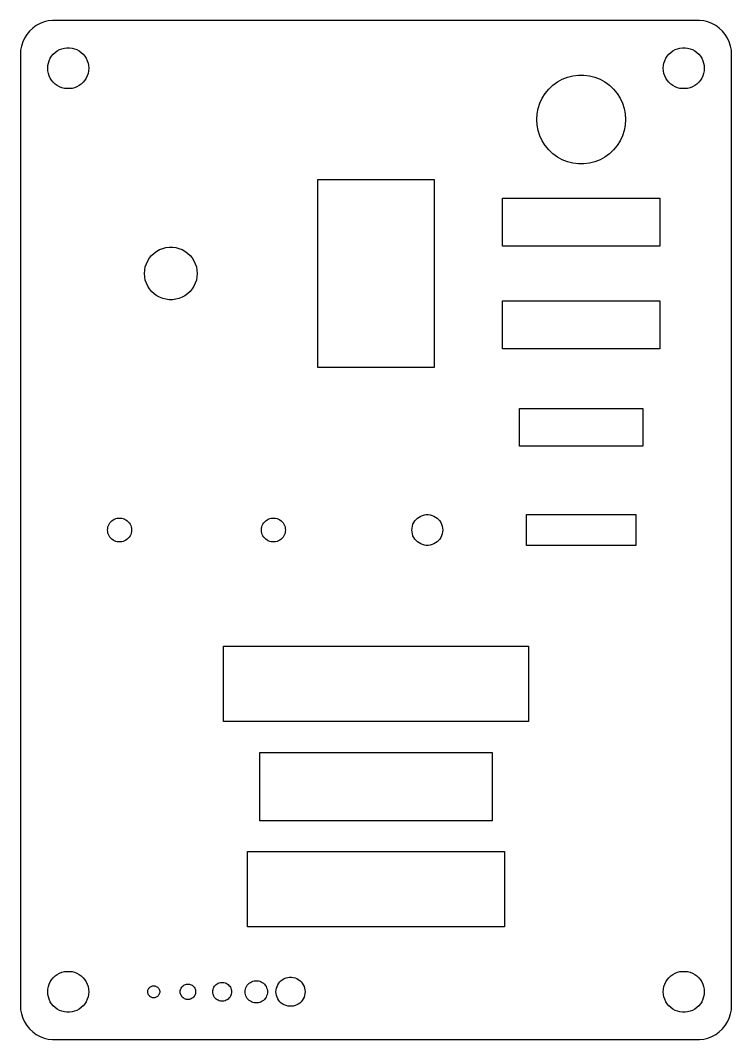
# Model space of a CAD drawing. Header units: metres. Extents: x -52 to 52, y -74 to 3413.
# Drawn here: x -52 to 52, y 2310.5 to 2459.5 of the extents above; entities that cross this region are included whole.
import ezdxf

# ---------------------------------------------------------------- set-up
doc = ezdxf.new("R2010")
doc.units = ezdxf.units.M

msp = doc.modelspace()

# ---------------------------------------------------------------- linework, layer by layer
for p, q in [((-50.1871, 2458.35), (-50.6448, 2457.92)), ((-49.6791, 2458.72), (-50.1871, 2458.35)), ((-49.1289, 2459.02), (-49.6791, 2458.72)), ((-48.5451, 2459.26), (-49.1289, 2459.02)), ((-47.9369, 2459.41), (-48.5451, 2459.26)), ((-47.3139, 2459.49), (-47.9369, 2459.41)), ((47.3139, 2459.49), (-47.3139, 2459.49)), ((47.9369, 2459.41), (47.3139, 2459.49)), ((48.5451, 2459.26), (47.9369, 2459.41)), ((49.1289, 2459.02), (48.5451, 2459.26)), ((49.6791, 2458.72), (49.1289, 2459.02)), ((50.1871, 2458.35), (49.6791, 2458.72)), ((50.6448, 2457.92), (50.1871, 2458.35)), ((-51.3815, 2456.91), (-51.6489, 2456.34)), ((-51.0451, 2457.44), (-51.3815, 2456.91)), ((-50.6448, 2457.92), (-51.0451, 2457.44)), ((51.0451, 2457.44), (50.6448, 2457.92)), ((51.3815, 2456.91), (51.0451, 2457.44)), ((51.6489, 2456.34), (51.3815, 2456.91)), ((-51.8429, 2455.74), (-51.9606, 2455.13)), ((-51.6489, 2456.34), (-51.8429, 2455.74)), ((-46.6075, 2455.03), (-46.2773, 2455.21)), ((-46.2773, 2455.21), (-45.927, 2455.35)), ((-45.927, 2455.35), (-45.5621, 2455.45)), ((-45.5621, 2455.45), (-45.1884, 2455.49)), ((-45.1884, 2455.49), (-44.8116, 2455.49)), ((-44.8116, 2455.49), (-44.4379, 2455.45)), ((-44.4379, 2455.45), (-44.0729, 2455.35)), ((-44.0729, 2455.35), (-43.7227, 2455.21)), ((-43.7227, 2455.21), (-43.3925, 2455.03)), ((43.3925, 2455.03), (43.7227, 2455.21)), ((43.7227, 2455.21), (44.0729, 2455.35)), ((44.0729, 2455.35), (44.4379, 2455.45)), ((44.4379, 2455.45), (44.8116, 2455.49)), ((44.8116, 2455.49), (45.1884, 2455.49)), ((45.1884, 2455.49), (45.5621, 2455.45)), ((45.5621, 2455.45), (45.927, 2455.35)), ((45.927, 2455.35), (46.2773, 2455.21)), ((46.2773, 2455.21), (46.6075, 2455.03)), ((51.8429, 2455.74), (51.6489, 2456.34)), ((51.9606, 2455.13), (51.8429, 2455.74)), ((-51.9606, 2455.13), (-52, 2454.5)), ((-52, 2454.5), (-52, 2315.5)), ((-47.7893, 2453.6), (-47.6289, 2453.95)), ((-47.6289, 2453.95), (-47.427, 2454.26)), ((-47.427, 2454.26), (-47.1869, 2454.55)), ((-47.1869, 2454.55), (-46.9123, 2454.81)), ((-46.9123, 2454.81), (-46.6075, 2455.03)), ((-43.3925, 2455.03), (-43.0877, 2454.81)), ((-43.0877, 2454.81), (-42.8131, 2454.55)), ((-42.8131, 2454.55), (-42.5729, 2454.26)), ((-42.5729, 2454.26), (-42.3711, 2453.95)), ((-42.3711, 2453.95), (-42.2107, 2453.6)), ((42.2107, 2453.6), (42.3711, 2453.95)), ((42.3711, 2453.95), (42.5729, 2454.26)), ((42.5729, 2454.26), (42.8131, 2454.55)), ((42.8131, 2454.55), (43.0877, 2454.81)), ((43.0877, 2454.81), (43.3925, 2455.03)), ((46.6075, 2455.03), (46.9123, 2454.81)), ((46.9123, 2454.81), (47.1869, 2454.55)), ((47.1869, 2454.55), (47.427, 2454.26)), ((47.427, 2454.26), (47.6289, 2453.95)), ((47.6289, 2453.95), (47.7893, 2453.6)), ((52, 2454.5), (51.9606, 2455.13)), ((52, 2315.5), (52, 2454.5)), ((-48, 2452.5), (-47.9763, 2452.88)), ((-47.9763, 2452.12), (-48, 2452.5)), ((-47.9763, 2452.88), (-47.9057, 2453.25)), ((-47.9057, 2453.25), (-47.7893, 2453.6)), ((-42.2107, 2453.6), (-42.0942, 2453.25)), ((-42.0942, 2453.25), (-42.0237, 2452.88)), ((-42.0237, 2452.88), (-42, 2452.5)), ((-42, 2452.5), (-42.0237, 2452.12)), ((42, 2452.5), (42.0237, 2452.88)), ((42.0237, 2452.12), (42, 2452.5)), ((42.0237, 2452.88), (42.0942, 2453.25)), ((42.0942, 2453.25), (42.2107, 2453.6)), ((47.7893, 2453.6), (47.9057, 2453.25)), ((47.9057, 2453.25), (47.9763, 2452.88)), ((47.9763, 2452.88), (48, 2452.5)), ((48, 2452.5), (47.9763, 2452.12)), ((-47.9057, 2451.75), (-47.9763, 2452.12)), ((-47.7893, 2451.4), (-47.9057, 2451.75)), ((-47.6289, 2451.05), (-47.7893, 2451.4)), ((-47.427, 2450.74), (-47.6289, 2451.05)), ((-47.1869, 2450.45), (-47.427, 2450.74)), ((-42.5729, 2450.74), (-42.8131, 2450.45)), ((-42.3711, 2451.05), (-42.5729, 2450.74)), ((-42.2107, 2451.4), (-42.3711, 2451.05)), ((-42.0942, 2451.75), (-42.2107, 2451.4)), ((-42.0237, 2452.12), (-42.0942, 2451.75)), ((26.5171, 2450.49), (27.2324, 2450.88)), ((27.2324, 2450.88), (27.9914, 2451.18)), ((27.9914, 2451.18), (28.782, 2451.38)), ((28.782, 2451.38), (29.5919, 2451.49)), ((29.5919, 2451.49), (30.4081, 2451.49)), ((30.4081, 2451.49), (31.218, 2451.38)), ((31.218, 2451.38), (32.0086, 2451.18)), ((32.0086, 2451.18), (32.7676, 2450.88)), ((32.7676, 2450.88), (33.4829, 2450.49)), ((42.0942, 2451.75), (42.0237, 2452.12)), ((42.2107, 2451.4), (42.0942, 2451.75)), ((42.3711, 2451.05), (42.2107, 2451.4)), ((42.5729, 2450.74), (42.3711, 2451.05)), ((42.8131, 2450.45), (42.5729, 2450.74)), ((47.427, 2450.74), (47.1869, 2450.45)), ((47.6289, 2451.05), (47.427, 2450.74)), ((47.7893, 2451.4), (47.6289, 2451.05)), ((47.9057, 2451.75), (47.7893, 2451.4)), ((47.9763, 2452.12), (47.9057, 2451.75)), ((-46.9123, 2450.19), (-47.1869, 2450.45)), ((-46.6075, 2449.97), (-46.9123, 2450.19)), ((-46.2773, 2449.79), (-46.6075, 2449.97)), ((-45.927, 2449.65), (-46.2773, 2449.79)), ((-45.5621, 2449.55), (-45.927, 2449.65)), ((-45.1884, 2449.51), (-45.5621, 2449.55)), ((-44.8116, 2449.51), (-45.1884, 2449.51)), ((-44.4379, 2449.55), (-44.8116, 2449.51)), ((-44.0729, 2449.65), (-44.4379, 2449.55)), ((-43.7227, 2449.79), (-44.0729, 2449.65)), ((-43.3925, 2449.97), (-43.7227, 2449.79)), ((-43.0877, 2450.19), (-43.3925, 2449.97)), ((-42.8131, 2450.45), (-43.0877, 2450.19)), ((24.7414, 2448.82), (25.2617, 2449.45)), ((25.2617, 2449.45), (25.8567, 2450.01)), ((25.8567, 2450.01), (26.5171, 2450.49)), ((33.4829, 2450.49), (34.1432, 2450.01)), ((34.1432, 2450.01), (34.7383, 2449.45)), ((34.7383, 2449.45), (35.2586, 2448.82)), ((43.0877, 2450.19), (42.8131, 2450.45)), ((43.3925, 2449.97), (43.0877, 2450.19)), ((43.7227, 2449.79), (43.3925, 2449.97)), ((44.0729, 2449.65), (43.7227, 2449.79)), ((44.4379, 2449.55), (44.0729, 2449.65)), ((44.8116, 2449.51), (44.4379, 2449.55)), ((45.1884, 2449.51), (44.8116, 2449.51)), ((45.5621, 2449.55), (45.1884, 2449.51)), ((45.927, 2449.65), (45.5621, 2449.55)), ((46.2773, 2449.79), (45.927, 2449.65)), ((46.6075, 2449.97), (46.2773, 2449.79)), ((46.9123, 2450.19), (46.6075, 2449.97)), ((47.1869, 2450.45), (46.9123, 2450.19)), ((23.9565, 2447.39), (24.304, 2448.13)), ((24.304, 2448.13), (24.7414, 2448.82)), ((35.2586, 2448.82), (35.696, 2448.13)), ((35.696, 2448.13), (36.0435, 2447.39)), ((23.5513, 2445.81), (23.7042, 2446.62)), ((23.7042, 2446.62), (23.9565, 2447.39)), ((36.0435, 2447.39), (36.2958, 2446.62)), ((36.2958, 2446.62), (36.4487, 2445.81)), ((23.5, 2445), (23.5513, 2445.81)), ((23.5513, 2444.19), (23.5, 2445)), ((36.4487, 2445.81), (36.5, 2445)), ((36.5, 2445), (36.4487, 2444.19)), ((23.7042, 2443.38), (23.5513, 2444.19)), ((23.9565, 2442.61), (23.7042, 2443.38)), ((36.2958, 2443.38), (36.0435, 2442.61)), ((36.4487, 2444.19), (36.2958, 2443.38)), ((24.304, 2441.87), (23.9565, 2442.61)), ((24.7414, 2441.18), (24.304, 2441.87)), ((35.696, 2441.87), (35.2586, 2441.18)), ((36.0435, 2442.61), (35.696, 2441.87)), ((25.2617, 2440.55), (24.7414, 2441.18)), ((25.8567, 2439.99), (25.2617, 2440.55)), ((34.7383, 2440.55), (34.1432, 2439.99)), ((35.2586, 2441.18), (34.7383, 2440.55)), ((26.5171, 2439.51), (25.8567, 2439.99)), ((27.2324, 2439.12), (26.5171, 2439.51)), ((27.9914, 2438.82), (27.2324, 2439.12)), ((28.782, 2438.62), (27.9914, 2438.82)), ((32.0086, 2438.82), (31.218, 2438.62)), ((32.7676, 2439.12), (32.0086, 2438.82)), ((33.4829, 2439.51), (32.7676, 2439.12)), ((34.1432, 2439.99), (33.4829, 2439.51)), ((29.5919, 2438.51), (28.782, 2438.62)), ((30.4081, 2438.51), (29.5919, 2438.51)), ((31.218, 2438.62), (30.4081, 2438.51)), ((-8.5, 2408.75), (-8.5, 2436.25)), ((-8.5, 2436.25), (8.5, 2436.25)), ((8.5, 2436.25), (8.5, 2408.75)), ((18.5, 2426.5), (18.5, 2433.5)), ((18.5, 2433.5), (41.5, 2433.5)), ((41.5, 2433.5), (41.5, 2426.5)), ((-32.8065, 2425.14), (-32.4541, 2425.47)), ((-32.4541, 2425.47), (-32.0629, 2425.75)), ((-32.0629, 2425.75), (-31.6392, 2425.98)), ((-31.6392, 2425.98), (-31.1897, 2426.16)), ((-31.1897, 2426.16), (-30.7214, 2426.28)), ((-30.7214, 2426.28), (-30.2417, 2426.34)), ((-30.2417, 2426.34), (-29.7583, 2426.34)), ((-29.7583, 2426.34), (-29.2786, 2426.28)), ((-29.2786, 2426.28), (-28.8103, 2426.16)), ((-28.8103, 2426.16), (-28.3607, 2425.98)), ((-28.3607, 2425.98), (-27.9371, 2425.75)), ((-27.9371, 2425.75), (-27.5459, 2425.47)), ((-27.5459, 2425.47), (-27.1935, 2425.14)), ((41.5, 2426.5), (18.5, 2426.5)), ((-33.729, 2423.46), (-33.5796, 2423.92)), ((-33.5796, 2423.92), (-33.3738, 2424.35)), ((-33.3738, 2424.35), (-33.1147, 2424.76)), ((-33.1147, 2424.76), (-32.8065, 2425.14)), ((-27.1935, 2425.14), (-26.8853, 2424.76)), ((-26.8853, 2424.76), (-26.6262, 2424.35)), ((-26.6262, 2424.35), (-26.4203, 2423.92)), ((-26.4203, 2423.92), (-26.271, 2423.46)), ((-33.85, 2422.5), (-33.8196, 2422.98)), ((-33.8196, 2422.02), (-33.85, 2422.5)), ((-33.8196, 2422.98), (-33.729, 2423.46)), ((-26.271, 2423.46), (-26.1804, 2422.98)), ((-26.1804, 2422.98), (-26.15, 2422.5)), ((-26.15, 2422.5), (-26.1804, 2422.02)), ((-33.729, 2421.54), (-33.8196, 2422.02)), ((-33.5796, 2421.08), (-33.729, 2421.54)), ((-33.3738, 2420.65), (-33.5796, 2421.08)), ((-26.4203, 2421.08), (-26.6262, 2420.65)), ((-26.271, 2421.54), (-26.4203, 2421.08)), ((-26.1804, 2422.02), (-26.271, 2421.54)), ((-33.1147, 2420.24), (-33.3738, 2420.65)), ((-32.8065, 2419.86), (-33.1147, 2420.24)), ((-32.4541, 2419.53), (-32.8065, 2419.86)), ((-32.0629, 2419.25), (-32.4541, 2419.53)), ((-27.5459, 2419.53), (-27.9371, 2419.25)), ((-27.1935, 2419.86), (-27.5459, 2419.53)), ((-26.8853, 2420.24), (-27.1935, 2419.86)), ((-26.6262, 2420.65), (-26.8853, 2420.24)), ((-31.6392, 2419.02), (-32.0629, 2419.25)), ((-31.1897, 2418.84), (-31.6392, 2419.02)), ((-30.7214, 2418.72), (-31.1897, 2418.84)), ((-30.2417, 2418.66), (-30.7214, 2418.72)), ((-29.7583, 2418.66), (-30.2417, 2418.66)), ((-29.2786, 2418.72), (-29.7583, 2418.66)), ((-28.8103, 2418.84), (-29.2786, 2418.72)), ((-28.3607, 2419.02), (-28.8103, 2418.84)), ((-27.9371, 2419.25), (-28.3607, 2419.02)), ((18.5, 2411.5), (18.5, 2418.5)), ((18.5, 2418.5), (41.5, 2418.5)), ((41.5, 2418.5), (41.5, 2411.5)), ((41.5, 2411.5), (18.5, 2411.5)), ((8.5, 2408.75), (-8.5, 2408.75)), ((21, 2397.25), (21, 2402.75)), ((21, 2402.75), (39, 2402.75)), ((39, 2402.75), (39, 2397.25)), ((39, 2397.25), (21, 2397.25)), ((-38.2451, 2386.58), (-38.0408, 2386.66)), ((-38.0408, 2386.66), (-37.8279, 2386.72)), ((-37.8279, 2386.72), (-37.6099, 2386.75)), ((-37.6099, 2386.75), (-37.3901, 2386.75)), ((-37.3901, 2386.75), (-37.1721, 2386.72)), ((-37.1721, 2386.72), (-36.9592, 2386.66)), ((-36.9592, 2386.66), (-36.7549, 2386.58)), ((-15.7451, 2386.58), (-15.5408, 2386.66)), ((-15.5408, 2386.66), (-15.3279, 2386.72)), ((-15.3279, 2386.72), (-15.1099, 2386.75)), ((-15.1099, 2386.75), (-14.8901, 2386.75)), ((-14.8901, 2386.75), (-14.6721, 2386.72)), ((-14.6721, 2386.72), (-14.4592, 2386.66)), ((-14.4592, 2386.66), (-14.2549, 2386.58)), ((5.85982, 2386.54), (6.0658, 2386.73)), ((6.0658, 2386.73), (6.29439, 2386.9)), ((6.29439, 2386.9), (6.54199, 2387.04)), ((6.54199, 2387.04), (6.8047, 2387.14)), ((6.8047, 2387.14), (7.07838, 2387.21)), ((7.07838, 2387.21), (7.35872, 2387.25)), ((7.35872, 2387.25), (7.64127, 2387.25)), ((7.64127, 2387.25), (7.9216, 2387.21)), ((7.9216, 2387.21), (8.19528, 2387.14)), ((8.19528, 2387.14), (8.45799, 2387.04)), ((8.45799, 2387.04), (8.7056, 2386.9)), ((8.7056, 2386.9), (8.93419, 2386.73)), ((8.93419, 2386.73), (9.14017, 2386.54)), ((22, 2382.75), (22, 2387.25)), ((22, 2387.25), (38, 2387.25)), ((38, 2387.25), (38, 2382.75)), ((-39.25, 2385), (-39.2362, 2385.22)), ((-39.2362, 2385.22), (-39.195, 2385.44)), ((-39.195, 2385.44), (-39.1271, 2385.64)), ((-39.1271, 2385.64), (-39.0335, 2385.84)), ((-39.0335, 2385.84), (-38.9158, 2386.03)), ((-38.9158, 2386.03), (-38.7757, 2386.2)), ((-38.7757, 2386.2), (-38.6155, 2386.35)), ((-38.6155, 2386.35), (-38.4377, 2386.48)), ((-38.4377, 2386.48), (-38.2451, 2386.58)), ((-36.7549, 2386.58), (-36.5623, 2386.48)), ((-36.5623, 2386.48), (-36.3845, 2386.35)), ((-36.3845, 2386.35), (-36.2243, 2386.2)), ((-36.2243, 2386.2), (-36.0842, 2386.03)), ((-36.0842, 2386.03), (-35.9665, 2385.84)), ((-35.9665, 2385.84), (-35.8729, 2385.64)), ((-35.8729, 2385.64), (-35.805, 2385.44)), ((-35.805, 2385.44), (-35.7638, 2385.22)), ((-35.7638, 2385.22), (-35.75, 2385)), ((-16.75, 2385), (-16.7362, 2385.22)), ((-16.7362, 2385.22), (-16.695, 2385.44)), ((-16.695, 2385.44), (-16.6271, 2385.64)), ((-16.6271, 2385.64), (-16.5335, 2385.84)), ((-16.5335, 2385.84), (-16.4158, 2386.03)), ((-16.4158, 2386.03), (-16.2757, 2386.2)), ((-16.2757, 2386.2), (-16.1155, 2386.35)), ((-16.1155, 2386.35), (-15.9377, 2386.48)), ((-15.9377, 2386.48), (-15.7451, 2386.58)), ((-14.2549, 2386.58), (-14.0623, 2386.48)), ((-14.0623, 2386.48), (-13.8845, 2386.35)), ((-13.8845, 2386.35), (-13.7243, 2386.2)), ((-13.7243, 2386.2), (-13.5842, 2386.03)), ((-13.5842, 2386.03), (-13.4665, 2385.84)), ((-13.4665, 2385.84), (-13.3729, 2385.64)), ((-13.3729, 2385.64), (-13.305, 2385.44)), ((-13.305, 2385.44), (-13.2638, 2385.22)), ((-13.2638, 2385.22), (-13.25, 2385)), ((5.25, 2385), (5.26773, 2385.28)), ((5.26773, 2385.28), (5.32068, 2385.56)), ((5.32068, 2385.56), (5.40799, 2385.83)), ((5.40799, 2385.83), (5.52831, 2386.08)), ((5.52831, 2386.08), (5.6797, 2386.32)), ((5.6797, 2386.32), (5.85982, 2386.54)), ((9.14017, 2386.54), (9.32028, 2386.32)), ((9.32028, 2386.32), (9.47168, 2386.08)), ((9.47168, 2386.08), (9.592, 2385.83)), ((9.592, 2385.83), (9.67931, 2385.56)), ((9.67931, 2385.56), (9.73225, 2385.28)), ((9.73225, 2385.28), (9.75, 2385)), ((-39.2362, 2384.78), (-39.25, 2385)), ((-39.195, 2384.56), (-39.2362, 2384.78)), ((-39.1271, 2384.36), (-39.195, 2384.56)), ((-39.0335, 2384.16), (-39.1271, 2384.36)), ((-38.9158, 2383.97), (-39.0335, 2384.16)), ((-38.7757, 2383.8), (-38.9158, 2383.97)), ((-38.6155, 2383.65), (-38.7757, 2383.8)), ((-36.2243, 2383.8), (-36.3845, 2383.65)), ((-36.0842, 2383.97), (-36.2243, 2383.8)), ((-35.9665, 2384.16), (-36.0842, 2383.97)), ((-35.8729, 2384.36), (-35.9665, 2384.16)), ((-35.805, 2384.56), (-35.8729, 2384.36)), ((-35.7638, 2384.78), (-35.805, 2384.56)), ((-35.75, 2385), (-35.7638, 2384.78)), ((-16.7362, 2384.78), (-16.75, 2385)), ((-16.695, 2384.56), (-16.7362, 2384.78)), ((-16.6271, 2384.36), (-16.695, 2384.56)), ((-16.5335, 2384.16), (-16.6271, 2384.36)), ((-16.4158, 2383.97), (-16.5335, 2384.16)), ((-16.2757, 2383.8), (-16.4158, 2383.97)), ((-16.1155, 2383.65), (-16.2757, 2383.8)), ((-13.7243, 2383.8), (-13.8845, 2383.65)), ((-13.5842, 2383.97), (-13.7243, 2383.8)), ((-13.4665, 2384.16), (-13.5842, 2383.97)), ((-13.3729, 2384.36), (-13.4665, 2384.16)), ((-13.305, 2384.56), (-13.3729, 2384.36)), ((-13.2638, 2384.78), (-13.305, 2384.56)), ((-13.25, 2385), (-13.2638, 2384.78)), ((5.26773, 2384.72), (5.25, 2385)), ((5.32068, 2384.44), (5.26773, 2384.72)), ((5.40799, 2384.17), (5.32068, 2384.44)), ((5.52831, 2383.92), (5.40799, 2384.17)), ((5.6797, 2383.68), (5.52831, 2383.92)), ((5.85982, 2383.46), (5.6797, 2383.68)), ((9.32028, 2383.68), (9.14017, 2383.46)), ((9.47168, 2383.92), (9.32028, 2383.68)), ((9.592, 2384.17), (9.47168, 2383.92)), ((9.67931, 2384.44), (9.592, 2384.17)), ((9.73225, 2384.72), (9.67931, 2384.44)), ((9.75, 2385), (9.73225, 2384.72)), ((-38.4377, 2383.52), (-38.6155, 2383.65)), ((-38.2451, 2383.42), (-38.4377, 2383.52)), ((-38.0408, 2383.34), (-38.2451, 2383.42)), ((-37.8279, 2383.28), (-38.0408, 2383.34)), ((-37.6099, 2383.25), (-37.8279, 2383.28)), ((-37.3901, 2383.25), (-37.6099, 2383.25)), ((-37.1721, 2383.28), (-37.3901, 2383.25)), ((-36.9592, 2383.34), (-37.1721, 2383.28)), ((-36.7549, 2383.42), (-36.9592, 2383.34)), ((-36.5623, 2383.52), (-36.7549, 2383.42)), ((-36.3845, 2383.65), (-36.5623, 2383.52)), ((-15.9377, 2383.52), (-16.1155, 2383.65)), ((-15.7451, 2383.42), (-15.9377, 2383.52)), ((-15.5408, 2383.34), (-15.7451, 2383.42)), ((-15.3279, 2383.28), (-15.5408, 2383.34)), ((-15.1099, 2383.25), (-15.3279, 2383.28)), ((-14.8901, 2383.25), (-15.1099, 2383.25)), ((-14.6721, 2383.28), (-14.8901, 2383.25)), ((-14.4592, 2383.34), (-14.6721, 2383.28)), ((-14.2549, 2383.42), (-14.4592, 2383.34)), ((-14.0623, 2383.52), (-14.2549, 2383.42)), ((-13.8845, 2383.65), (-14.0623, 2383.52)), ((6.0658, 2383.27), (5.85982, 2383.46)), ((6.29439, 2383.1), (6.0658, 2383.27)), ((6.54199, 2382.96), (6.29439, 2383.1)), ((6.8047, 2382.86), (6.54199, 2382.96)), ((7.07838, 2382.79), (6.8047, 2382.86)), ((7.35872, 2382.75), (7.07838, 2382.79)), ((7.64127, 2382.75), (7.35872, 2382.75)), ((7.9216, 2382.79), (7.64127, 2382.75)), ((8.19528, 2382.86), (7.9216, 2382.79)), ((8.45799, 2382.96), (8.19528, 2382.86)), ((8.7056, 2383.1), (8.45799, 2382.96)), ((8.93419, 2383.27), (8.7056, 2383.1)), ((9.14017, 2383.46), (8.93419, 2383.27)), ((38, 2382.75), (22, 2382.75)), ((-22.2889, 2357), (-22.2889, 2368)), ((-22.2889, 2368), (22.2889, 2368)), ((22.2889, 2368), (22.2889, 2357)), ((22.2889, 2357), (-22.2889, 2357)), ((-17, 2342.5), (-17, 2352.5)), ((-17, 2352.5), (17, 2352.5)), ((17, 2352.5), (17, 2342.5)), ((17, 2342.5), (-17, 2342.5)), ((-18.81, 2327), (-18.81, 2338)), ((-18.81, 2338), (18.81, 2338)), ((18.81, 2338), (18.81, 2327)), ((18.81, 2327), (-18.81, 2327)), ((-47.1869, 2319.55), (-46.9123, 2319.81)), ((-46.9123, 2319.81), (-46.6075, 2320.03)), ((-46.6075, 2320.03), (-46.2773, 2320.21)), ((-46.2773, 2320.21), (-45.927, 2320.35)), ((-45.927, 2320.35), (-45.5621, 2320.45)), ((-45.5621, 2320.45), (-45.1884, 2320.49)), ((-45.1884, 2320.49), (-44.8116, 2320.49)), ((-44.8116, 2320.49), (-44.4379, 2320.45)), ((-44.4379, 2320.45), (-44.0729, 2320.35)), ((-44.0729, 2320.35), (-43.7227, 2320.21)), ((-43.7227, 2320.21), (-43.3925, 2320.03)), ((-43.3925, 2320.03), (-43.0877, 2319.81)), ((-43.0877, 2319.81), (-42.8131, 2319.55)), ((-12.8982, 2319.59), (-12.6334, 2319.62)), ((-12.6334, 2319.62), (-12.3666, 2319.62)), ((-12.3666, 2319.62), (-12.1018, 2319.59)), ((42.8131, 2319.55), (43.0877, 2319.81)), ((43.0877, 2319.81), (43.3925, 2320.03)), ((43.3925, 2320.03), (43.7227, 2320.21)), ((43.7227, 2320.21), (44.0729, 2320.35)), ((44.0729, 2320.35), (44.4379, 2320.45)), ((44.4379, 2320.45), (44.8116, 2320.49)), ((44.8116, 2320.49), (45.1884, 2320.49)), ((45.1884, 2320.49), (45.5621, 2320.45)), ((45.5621, 2320.45), (45.927, 2320.35)), ((45.927, 2320.35), (46.2773, 2320.21)), ((46.2773, 2320.21), (46.6075, 2320.03)), ((46.6075, 2320.03), (46.9123, 2319.81)), ((46.9123, 2319.81), (47.1869, 2319.55)), ((-47.9763, 2317.88), (-47.9057, 2318.25)), ((-47.9057, 2318.25), (-47.7893, 2318.6)), ((-47.7893, 2318.6), (-47.6289, 2318.95)), ((-47.6289, 2318.95), (-47.427, 2319.26)), ((-47.427, 2319.26), (-47.1869, 2319.55)), ((-42.8131, 2319.55), (-42.5729, 2319.26)), ((-42.5729, 2319.26), (-42.3711, 2318.95)), ((-42.3711, 2318.95), (-42.2107, 2318.6)), ((-42.2107, 2318.6), (-42.0942, 2318.25)), ((-42.0942, 2318.25), (-42.0237, 2317.88)), ((-33.1378, 2318.1), (-33.0577, 2318.17)), ((-33.0577, 2318.17), (-32.9688, 2318.24)), ((-32.9688, 2318.24), (-32.8726, 2318.29)), ((-32.8726, 2318.29), (-32.7704, 2318.33)), ((-32.7704, 2318.33), (-32.664, 2318.36)), ((-32.664, 2318.36), (-32.5549, 2318.37)), ((-32.5549, 2318.37), (-32.4451, 2318.37)), ((-32.4451, 2318.37), (-32.336, 2318.36)), ((-32.336, 2318.36), (-32.2296, 2318.33)), ((-32.2296, 2318.33), (-32.1274, 2318.29)), ((-32.1274, 2318.29), (-32.0311, 2318.24)), ((-32.0311, 2318.24), (-31.9422, 2318.17)), ((-31.9422, 2318.17), (-31.8622, 2318.1)), ((-28.4858, 2318.04), (-28.4101, 2318.16)), ((-28.4101, 2318.16), (-28.3201, 2318.27)), ((-28.3201, 2318.27), (-28.2171, 2318.37)), ((-28.2171, 2318.37), (-28.1028, 2318.45)), ((-28.1028, 2318.45), (-27.979, 2318.52)), ((-27.979, 2318.52), (-27.8476, 2318.57)), ((-27.8476, 2318.57), (-27.7108, 2318.61)), ((-27.7108, 2318.61), (-27.5706, 2318.62)), ((-27.5706, 2318.62), (-27.4294, 2318.62)), ((-27.4294, 2318.62), (-27.2892, 2318.61)), ((-27.2892, 2318.61), (-27.1523, 2318.57)), ((-27.1523, 2318.57), (-27.021, 2318.52)), ((-27.021, 2318.52), (-26.8972, 2318.45)), ((-26.8972, 2318.45), (-26.7829, 2318.37)), ((-26.7829, 2318.37), (-26.6799, 2318.27)), ((-26.6799, 2318.27), (-26.5898, 2318.16)), ((-26.5898, 2318.16), (-26.5141, 2318.04)), ((-23.7784, 2318.01), (-23.7049, 2318.16)), ((-23.7049, 2318.16), (-23.6124, 2318.31)), ((-23.6124, 2318.31), (-23.5023, 2318.44)), ((-23.5023, 2318.44), (-23.3764, 2318.56)), ((-23.3764, 2318.56), (-23.2368, 2318.66)), ((-23.2368, 2318.66), (-23.0854, 2318.74)), ((-23.0854, 2318.74), (-22.9249, 2318.81)), ((-22.9249, 2318.81), (-22.7576, 2318.85)), ((-22.7576, 2318.85), (-22.5863, 2318.87)), ((-22.5863, 2318.87), (-22.4137, 2318.87)), ((-22.4137, 2318.87), (-22.2423, 2318.85)), ((-22.2423, 2318.85), (-22.0751, 2318.81)), ((-22.0751, 2318.81), (-21.9146, 2318.74)), ((-21.9146, 2318.74), (-21.7632, 2318.66)), ((-21.7632, 2318.66), (-21.6235, 2318.56)), ((-21.6235, 2318.56), (-21.4977, 2318.44)), ((-21.4977, 2318.44), (-21.3876, 2318.31)), ((-21.3876, 2318.31), (-21.2951, 2318.16)), ((-21.2951, 2318.16), (-21.2216, 2318.01)), ((-19.0109, 2318.1), (-18.924, 2318.28)), ((-18.924, 2318.28), (-18.8147, 2318.46)), ((-18.8147, 2318.46), (-18.6846, 2318.61)), ((-18.6846, 2318.61), (-18.5358, 2318.75)), ((-18.5358, 2318.75), (-18.3707, 2318.87)), ((-18.3707, 2318.87), (-18.1919, 2318.97)), ((-18.1919, 2318.97), (-18.0022, 2319.05)), ((-18.0022, 2319.05), (-17.8045, 2319.1)), ((-17.8045, 2319.1), (-17.602, 2319.12)), ((-17.602, 2319.12), (-17.398, 2319.12)), ((-17.398, 2319.12), (-17.1955, 2319.1)), ((-17.1955, 2319.1), (-16.9978, 2319.05)), ((-16.9978, 2319.05), (-16.8081, 2318.97)), ((-16.8081, 2318.97), (-16.6293, 2318.87)), ((-16.6293, 2318.87), (-16.4642, 2318.75)), ((-16.4642, 2318.75), (-16.3154, 2318.61)), ((-16.3154, 2318.61), (-16.1853, 2318.46)), ((-16.1853, 2318.46), (-16.076, 2318.28)), ((-16.076, 2318.28), (-15.9891, 2318.1)), ((-14.5582, 2318.03), (-14.4758, 2318.28)), ((-14.4758, 2318.28), (-14.3621, 2318.52)), ((-14.3621, 2318.52), (-14.2191, 2318.75)), ((-14.2191, 2318.75), (-14.0491, 2318.95)), ((-14.0491, 2318.95), (-13.8545, 2319.14)), ((-13.8545, 2319.14), (-13.6386, 2319.29)), ((-13.6386, 2319.29), (-13.4048, 2319.42)), ((-13.4048, 2319.42), (-13.1566, 2319.52)), ((-13.1566, 2319.52), (-12.8982, 2319.59)), ((-12.1018, 2319.59), (-11.8433, 2319.52)), ((-11.8433, 2319.52), (-11.5952, 2319.42)), ((-11.5952, 2319.42), (-11.3614, 2319.29)), ((-11.3614, 2319.29), (-11.1455, 2319.14)), ((-11.1455, 2319.14), (-10.9509, 2318.95)), ((-10.9509, 2318.95), (-10.7808, 2318.75)), ((-10.7808, 2318.75), (-10.6378, 2318.52)), ((-10.6378, 2318.52), (-10.5242, 2318.28)), ((-10.5242, 2318.28), (-10.4418, 2318.03)), ((42.0237, 2317.88), (42.0942, 2318.25)), ((42.0942, 2318.25), (42.2107, 2318.6)), ((42.2107, 2318.6), (42.3711, 2318.95)), ((42.3711, 2318.95), (42.5729, 2319.26)), ((42.5729, 2319.26), (42.8131, 2319.55)), ((47.1869, 2319.55), (47.427, 2319.26)), ((47.427, 2319.26), (47.6289, 2318.95)), ((47.6289, 2318.95), (47.7893, 2318.6)), ((47.7893, 2318.6), (47.9057, 2318.25)), ((47.9057, 2318.25), (47.9763, 2317.88)), ((-48, 2317.5), (-47.9763, 2317.88)), ((-47.9763, 2317.12), (-48, 2317.5)), ((-47.9057, 2316.75), (-47.9763, 2317.12)), ((-47.7893, 2316.4), (-47.9057, 2316.75)), ((-42.0942, 2316.75), (-42.2107, 2316.4)), ((-42.0237, 2317.12), (-42.0942, 2316.75)), ((-42.0237, 2317.88), (-42, 2317.5)), ((-42, 2317.5), (-42.0237, 2317.12)), ((-33.375, 2317.5), (-33.3681, 2317.61)), ((-33.3681, 2317.39), (-33.375, 2317.5)), ((-33.3681, 2317.61), (-33.3475, 2317.72)), ((-33.3475, 2317.28), (-33.3681, 2317.39)), ((-33.3475, 2317.72), (-33.3136, 2317.82)), ((-33.3136, 2317.18), (-33.3475, 2317.28)), ((-33.3136, 2317.82), (-33.2668, 2317.92)), ((-33.2668, 2317.08), (-33.3136, 2317.18)), ((-33.2668, 2317.92), (-33.2079, 2318.01)), ((-33.2079, 2316.99), (-33.2668, 2317.08)), ((-33.2079, 2318.01), (-33.1378, 2318.1)), ((-33.1378, 2316.9), (-33.2079, 2316.99)), ((-33.0577, 2316.83), (-33.1378, 2316.9)), ((-32.9688, 2316.76), (-33.0577, 2316.83)), ((-32.8726, 2316.71), (-32.9688, 2316.76)), ((-32.7704, 2316.67), (-32.8726, 2316.71)), ((-32.664, 2316.64), (-32.7704, 2316.67)), ((-32.5549, 2316.63), (-32.664, 2316.64)), ((-32.336, 2316.64), (-32.4451, 2316.63)), ((-32.2296, 2316.67), (-32.336, 2316.64)), ((-32.1274, 2316.71), (-32.2296, 2316.67)), ((-32.0311, 2316.76), (-32.1274, 2316.71)), ((-31.9422, 2316.83), (-32.0311, 2316.76)), ((-31.8622, 2316.9), (-31.9422, 2316.83)), ((-31.8622, 2318.1), (-31.7921, 2318.01)), ((-31.7921, 2316.99), (-31.8622, 2316.9)), ((-31.7921, 2318.01), (-31.7332, 2317.92)), ((-31.7332, 2317.08), (-31.7921, 2316.99)), ((-31.7332, 2317.92), (-31.6864, 2317.82)), ((-31.6864, 2317.18), (-31.7332, 2317.08)), ((-31.6864, 2317.82), (-31.6525, 2317.72)), ((-31.6525, 2317.28), (-31.6864, 2317.18)), ((-31.6525, 2317.72), (-31.6319, 2317.61)), ((-31.6319, 2317.39), (-31.6525, 2317.28)), ((-31.6319, 2317.61), (-31.625, 2317.5)), ((-31.625, 2317.5), (-31.6319, 2317.39)), ((-28.625, 2317.5), (-28.6161, 2317.64)), ((-28.6161, 2317.36), (-28.625, 2317.5)), ((-28.6161, 2317.64), (-28.5896, 2317.78)), ((-28.5896, 2317.22), (-28.6161, 2317.36)), ((-28.5896, 2317.78), (-28.546, 2317.91)), ((-28.546, 2317.09), (-28.5896, 2317.22)), ((-28.546, 2317.91), (-28.4858, 2318.04)), ((-28.4858, 2316.96), (-28.546, 2317.09)), ((-28.4101, 2316.84), (-28.4858, 2316.96)), ((-28.3201, 2316.73), (-28.4101, 2316.84)), ((-28.2171, 2316.63), (-28.3201, 2316.73)), ((-26.6799, 2316.73), (-26.7829, 2316.63)), ((-26.5898, 2316.84), (-26.6799, 2316.73)), ((-26.5141, 2316.96), (-26.5898, 2316.84)), ((-26.5141, 2318.04), (-26.454, 2317.91)), ((-26.454, 2317.09), (-26.5141, 2316.96)), ((-26.454, 2317.91), (-26.4103, 2317.78)), ((-26.4103, 2317.22), (-26.454, 2317.09)), ((-26.4103, 2317.78), (-26.3839, 2317.64)), ((-26.3839, 2317.36), (-26.4103, 2317.22)), ((-26.3839, 2317.64), (-26.375, 2317.5)), ((-26.375, 2317.5), (-26.3839, 2317.36)), ((-23.875, 2317.5), (-23.8642, 2317.67)), ((-23.8642, 2317.33), (-23.875, 2317.5)), ((-23.8642, 2317.67), (-23.8318, 2317.84)), ((-23.8318, 2317.16), (-23.8642, 2317.33)), ((-23.8318, 2317.84), (-23.7784, 2318.01)), ((-23.7784, 2316.99), (-23.8318, 2317.16)), ((-23.7049, 2316.84), (-23.7784, 2316.99)), ((-23.6124, 2316.69), (-23.7049, 2316.84)), ((-23.5023, 2316.56), (-23.6124, 2316.69)), ((-21.3876, 2316.69), (-21.4977, 2316.56)), ((-21.2951, 2316.84), (-21.3876, 2316.69)), ((-21.2216, 2316.99), (-21.2951, 2316.84)), ((-21.2216, 2318.01), (-21.1682, 2317.84)), ((-21.1682, 2317.16), (-21.2216, 2316.99)), ((-21.1682, 2317.84), (-21.1358, 2317.67)), ((-21.1358, 2317.33), (-21.1682, 2317.16)), ((-21.1358, 2317.67), (-21.125, 2317.5)), ((-21.125, 2317.5), (-21.1358, 2317.33)), ((-19.125, 2317.5), (-19.1122, 2317.7)), ((-19.1122, 2317.3), (-19.125, 2317.5)), ((-19.1122, 2317.7), (-19.0739, 2317.9)), ((-19.0739, 2317.1), (-19.1122, 2317.3)), ((-19.0739, 2317.9), (-19.0109, 2318.1)), ((-19.0109, 2316.9), (-19.0739, 2317.1)), ((-18.924, 2316.72), (-19.0109, 2316.9)), ((-18.8147, 2316.54), (-18.924, 2316.72)), ((-16.076, 2316.72), (-16.1853, 2316.54)), ((-15.9891, 2316.9), (-16.076, 2316.72)), ((-15.9891, 2318.1), (-15.926, 2317.9)), ((-15.926, 2317.1), (-15.9891, 2316.9)), ((-15.926, 2317.9), (-15.8878, 2317.7)), ((-15.8878, 2317.3), (-15.926, 2317.1)), ((-15.8878, 2317.7), (-15.875, 2317.5)), ((-15.875, 2317.5), (-15.8878, 2317.3)), ((-14.625, 2317.5), (-14.6082, 2317.77)), ((-14.6082, 2317.23), (-14.625, 2317.5)), ((-14.6082, 2317.77), (-14.5582, 2318.03)), ((-14.5582, 2316.97), (-14.6082, 2317.23)), ((-14.4758, 2316.72), (-14.5582, 2316.97)), ((-14.3621, 2316.48), (-14.4758, 2316.72)), ((-10.5242, 2316.72), (-10.6378, 2316.48)), ((-10.4418, 2316.97), (-10.5242, 2316.72)), ((-10.4418, 2318.03), (-10.3918, 2317.77)), ((-10.3918, 2317.23), (-10.4418, 2316.97)), ((-10.3918, 2317.77), (-10.375, 2317.5)), ((-10.375, 2317.5), (-10.3918, 2317.23)), ((42, 2317.5), (42.0237, 2317.88)), ((42.0237, 2317.12), (42, 2317.5)), ((42.0942, 2316.75), (42.0237, 2317.12)), ((42.2107, 2316.4), (42.0942, 2316.75)), ((47.9057, 2316.75), (47.7893, 2316.4)), ((47.9763, 2317.12), (47.9057, 2316.75)), ((47.9763, 2317.88), (48, 2317.5)), ((48, 2317.5), (47.9763, 2317.12)), ((-52, 2315.5), (-51.9606, 2314.87)), ((-47.6289, 2316.05), (-47.7893, 2316.4)), ((-47.427, 2315.74), (-47.6289, 2316.05)), ((-47.1869, 2315.45), (-47.427, 2315.74)), ((-46.9123, 2315.19), (-47.1869, 2315.45)), ((-46.6075, 2314.97), (-46.9123, 2315.19)), ((-43.0877, 2315.19), (-43.3925, 2314.97)), ((-42.8131, 2315.45), (-43.0877, 2315.19)), ((-42.5729, 2315.74), (-42.8131, 2315.45)), ((-42.3711, 2316.05), (-42.5729, 2315.74)), ((-42.2107, 2316.4), (-42.3711, 2316.05)), ((-32.4451, 2316.63), (-32.5549, 2316.63)), ((-28.1028, 2316.55), (-28.2171, 2316.63)), ((-27.979, 2316.48), (-28.1028, 2316.55)), ((-27.8476, 2316.43), (-27.979, 2316.48)), ((-27.7108, 2316.39), (-27.8476, 2316.43)), ((-27.5706, 2316.38), (-27.7108, 2316.39)), ((-27.4294, 2316.38), (-27.5706, 2316.38)), ((-27.2892, 2316.39), (-27.4294, 2316.38)), ((-27.1523, 2316.43), (-27.2892, 2316.39)), ((-27.021, 2316.48), (-27.1523, 2316.43)), ((-26.8972, 2316.55), (-27.021, 2316.48)), ((-26.7829, 2316.63), (-26.8972, 2316.55)), ((-23.3764, 2316.44), (-23.5023, 2316.56)), ((-23.2368, 2316.34), (-23.3764, 2316.44)), ((-23.0854, 2316.26), (-23.2368, 2316.34)), ((-22.9249, 2316.19), (-23.0854, 2316.26)), ((-22.7576, 2316.15), (-22.9249, 2316.19)), ((-22.5863, 2316.13), (-22.7576, 2316.15)), ((-22.4137, 2316.13), (-22.5863, 2316.13)), ((-22.2423, 2316.15), (-22.4137, 2316.13)), ((-22.0751, 2316.19), (-22.2423, 2316.15)), ((-21.9146, 2316.26), (-22.0751, 2316.19)), ((-21.7632, 2316.34), (-21.9146, 2316.26)), ((-21.6235, 2316.44), (-21.7632, 2316.34)), ((-21.4977, 2316.56), (-21.6235, 2316.44)), ((-18.6846, 2316.39), (-18.8147, 2316.54)), ((-18.5358, 2316.25), (-18.6846, 2316.39)), ((-18.3707, 2316.13), (-18.5358, 2316.25)), ((-18.1919, 2316.03), (-18.3707, 2316.13)), ((-18.0022, 2315.95), (-18.1919, 2316.03)), ((-17.8045, 2315.9), (-18.0022, 2315.95)), ((-17.602, 2315.88), (-17.8045, 2315.9)), ((-17.398, 2315.88), (-17.602, 2315.88)), ((-17.1955, 2315.9), (-17.398, 2315.88)), ((-16.9978, 2315.95), (-17.1955, 2315.9)), ((-16.8081, 2316.03), (-16.9978, 2315.95)), ((-16.6293, 2316.13), (-16.8081, 2316.03)), ((-16.4642, 2316.25), (-16.6293, 2316.13)), ((-16.3154, 2316.39), (-16.4642, 2316.25)), ((-16.1853, 2316.54), (-16.3154, 2316.39)), ((-14.2191, 2316.25), (-14.3621, 2316.48)), ((-14.0491, 2316.05), (-14.2191, 2316.25)), ((-13.8545, 2315.86), (-14.0491, 2316.05)), ((-13.6386, 2315.71), (-13.8545, 2315.86)), ((-13.4048, 2315.58), (-13.6386, 2315.71)), ((-13.1566, 2315.48), (-13.4048, 2315.58)), ((-12.8982, 2315.41), (-13.1566, 2315.48)), ((-12.6334, 2315.38), (-12.8982, 2315.41)), ((-12.3666, 2315.38), (-12.6334, 2315.38)), ((-12.1018, 2315.41), (-12.3666, 2315.38)), ((-11.8433, 2315.48), (-12.1018, 2315.41)), ((-11.5952, 2315.58), (-11.8433, 2315.48)), ((-11.3614, 2315.71), (-11.5952, 2315.58)), ((-11.1455, 2315.86), (-11.3614, 2315.71)), ((-10.9509, 2316.05), (-11.1455, 2315.86)), ((-10.7808, 2316.25), (-10.9509, 2316.05)), ((-10.6378, 2316.48), (-10.7808, 2316.25)), ((42.3711, 2316.05), (42.2107, 2316.4)), ((42.5729, 2315.74), (42.3711, 2316.05)), ((42.8131, 2315.45), (42.5729, 2315.74)), ((43.0877, 2315.19), (42.8131, 2315.45)), ((43.3925, 2314.97), (43.0877, 2315.19)), ((46.9123, 2315.19), (46.6075, 2314.97)), ((47.1869, 2315.45), (46.9123, 2315.19)), ((47.427, 2315.74), (47.1869, 2315.45)), ((47.6289, 2316.05), (47.427, 2315.74)), ((47.7893, 2316.4), (47.6289, 2316.05)), ((51.9606, 2314.87), (52, 2315.5)), ((-51.9606, 2314.87), (-51.8429, 2314.26)), ((-51.8429, 2314.26), (-51.6489, 2313.66)), ((-51.6489, 2313.66), (-51.3815, 2313.09)), ((-46.2773, 2314.79), (-46.6075, 2314.97)), ((-45.927, 2314.65), (-46.2773, 2314.79)), ((-45.5621, 2314.55), (-45.927, 2314.65)), ((-45.1884, 2314.51), (-45.5621, 2314.55)), ((-44.8116, 2314.51), (-45.1884, 2314.51)), ((-44.4379, 2314.55), (-44.8116, 2314.51)), ((-44.0729, 2314.65), (-44.4379, 2314.55)), ((-43.7227, 2314.79), (-44.0729, 2314.65)), ((-43.3925, 2314.97), (-43.7227, 2314.79)), ((43.7227, 2314.79), (43.3925, 2314.97)), ((44.0729, 2314.65), (43.7227, 2314.79)), ((44.4379, 2314.55), (44.0729, 2314.65)), ((44.8116, 2314.51), (44.4379, 2314.55)), ((45.1884, 2314.51), (44.8116, 2314.51)), ((45.5621, 2314.55), (45.1884, 2314.51)), ((45.927, 2314.65), (45.5621, 2314.55)), ((46.2773, 2314.79), (45.927, 2314.65)), ((46.6075, 2314.97), (46.2773, 2314.79)), ((51.3815, 2313.09), (51.6489, 2313.66)), ((51.6489, 2313.66), (51.8429, 2314.26)), ((51.8429, 2314.26), (51.9606, 2314.87)), ((-51.3815, 2313.09), (-51.0451, 2312.56)), ((-51.0451, 2312.56), (-50.6448, 2312.08)), ((50.6448, 2312.08), (51.0451, 2312.56)), ((51.0451, 2312.56), (51.3815, 2313.09)), ((-50.6448, 2312.08), (-50.1871, 2311.65)), ((-50.1871, 2311.65), (-49.6791, 2311.28)), ((-49.6791, 2311.28), (-49.1289, 2310.98)), ((-49.1289, 2310.98), (-48.5451, 2310.74)), ((-48.5451, 2310.74), (-47.9369, 2310.59)), ((47.9369, 2310.59), (48.5451, 2310.74)), ((48.5451, 2310.74), (49.1289, 2310.98)), ((49.1289, 2310.98), (49.6791, 2311.28)), ((49.6791, 2311.28), (50.1871, 2311.65)), ((50.1871, 2311.65), (50.6448, 2312.08)), ((-47.9369, 2310.59), (-47.3139, 2310.51)), ((-47.3139, 2310.51), (47.3139, 2310.51)), ((47.3139, 2310.51), (47.9369, 2310.59))]:
    msp.add_line(p, q)

doc.saveas('drawing.dxf')
